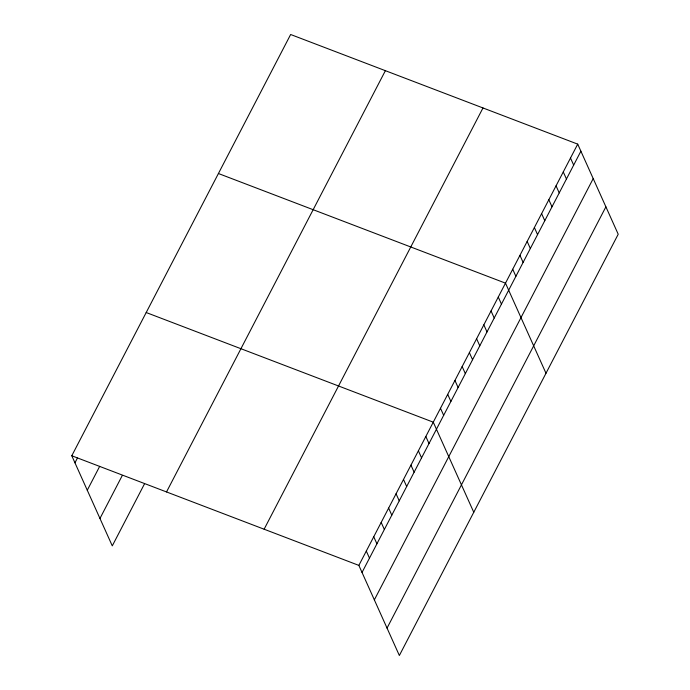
<?xml version="1.0" encoding="UTF-8"?>
<svg xmlns="http://www.w3.org/2000/svg" width="690" height="690" viewBox="0 0 690 690"><rect width="100%" height="100%" fill="white"/><g stroke="black" fill="none" stroke-linecap="round" stroke-linejoin="round"><path stroke-width="1.03" d="M71.786 455.762L290.645 34.5L577.72 144.132L618.214 234.238L399.355 655.5L358.86 565.395L71.786 455.762L112.28 545.868L144.529 483.802M74.96 462.818L77.435 458.039M87.276 490.228L99.679 466.354M99.964 518.457L122.285 475.488M166.523 491.936L385.382 70.682M264.123 529.213L482.983 107.959M358.86 565.395L577.72 144.132M362.034 572.45L580.894 151.196M374.351 599.86L593.21 178.598M387.038 628.098L605.898 206.836M218.42 173.518L505.494 283.15L545.988 373.255M146.194 312.527L433.268 422.168L473.771 512.273M570.501 158.036L573.666 165.091M563.273 171.939L566.447 178.995M556.054 185.843L559.228 192.898M548.826 199.738L552 206.802M541.607 213.641L544.781 220.697M534.388 227.545L537.553 234.6M527.16 241.448L530.334 248.504M519.941 255.343L523.115 262.407M512.722 269.247L515.887 276.311M498.275 297.054L501.449 304.109M491.047 310.957L494.221 318.012M483.828 324.852L487.002 331.916M476.609 338.755L479.783 345.811M469.381 352.659L472.555 359.714M462.162 366.562L465.336 373.618M454.943 380.457L458.108 387.521M447.715 394.361L450.889 401.425M440.496 408.264L443.67 415.32M425.834 436.485L429.007 443.549M418.39 450.811L421.564 457.867M410.947 465.138L414.121 472.193M403.503 479.455L406.677 486.519M396.069 493.781L399.243 500.837M388.625 508.099L391.799 515.163M381.182 522.425L384.356 529.48M373.738 536.751L376.913 543.806M366.304 551.068L369.478 558.132"/></g></svg>
